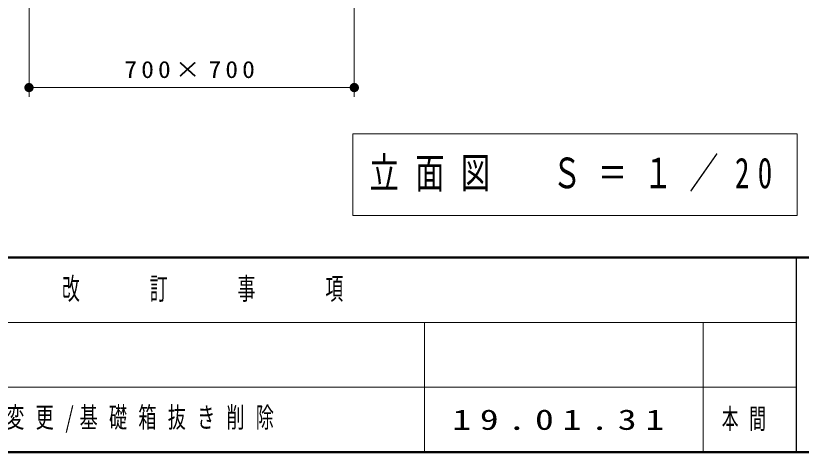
# Model space of a CAD drawing. Units: millimetres on the paper, scale 1:20. Extents: x -365 to 0, y 0 to 257.
# Drawn here: x -322.5 to -237.9, y 0 to 47 of the extents above; entities that cross this region are included whole.
import ezdxf

# ---------------------------------------------------------------- set-up
doc = ezdxf.new("R2010")
doc.units = ezdxf.units.MM
doc.layers.add('1_20', color=7, linetype='Continuous', lineweight=13)
doc.layers.add('NAKAMURA図枠', color=7, linetype='Continuous', lineweight=13)
doc.layers.add('99', color=7, linetype='Continuous')
doc.styles.add('ＭＳ ゴシック', font='')
doc.styles.get('ＭＳ ゴシック').set_extended_font_data('MS Gothic')

# ---------------------------------------------------------------- blocks, each defined once
blk = doc.blocks.new('filled_dot')
at = {"color": 0, "linetype": 'Continuous', "lineweight": -2, "const_width": 1.25}
blk.add_lwpolyline([(-0.625, 0, 1), (0.625, 0, 1)], format="xyb", close=True, dxfattribs=at)

msp = doc.modelspace()

# ---------------------------------------------------------------- linework, layer by layer
at = {"layer": '1_20'}
for p, q in [((-321.039, 58.289), (-321.039, 38.289)), ((-286.039, 58.289), (-286.039, 38.289)), ((-286.039, 39.289), (-321.039, 39.289)), ((-286.194, 34.301), (-286.194, 25.501)), ((-238.394, 34.301), (-286.194, 34.301)), ((-238.394, 25.501), (-238.394, 34.301)), ((-286.194, 25.501), (-238.394, 25.501))]:
    msp.add_line(p, q, dxfattribs=at)
at = {"layer": 'NAKAMURA図枠', "lineweight": 50}
for p, q in [((-365, 21), (0, 21)), ((-365, 0), (0, 0))]:
    msp.add_line(p, q, dxfattribs=at)
at = {"layer": 'NAKAMURA図枠', "lineweight": 25}
msp.add_line((-238.5, 21), (-238.5, 0), dxfattribs=at)
at = {"layer": 'NAKAMURA図枠'}
for p, q in [((-365, 14), (-238.5, 14)), ((-278.5, 14), (-278.5, 0)), ((-248.5, 14), (-248.5, 0)), ((-365, 7), (-238.5, 7))]:
    msp.add_line(p, q, dxfattribs=at)

# ---------------------------------------------------------------- block references
at = {"layer": '1_20', "xscale": 0.4, "yscale": 0.4}
msp.add_blockref('filled_dot', (-321.039, 39.289), dxfattribs=at)
at = {"layer": '1_20', "xscale": 0.4, "yscale": 0.4, "rotation": 180}
msp.add_blockref('filled_dot', (-286.039, 39.289), dxfattribs=at)

# ---------------------------------------------------------------- texts
at = {"layer": '1_20', "style": 'ＭＳ ゴシック'}
for s, insert, char_height, attachment_point in [('\\T1.32;\\W1.1;700×700', (-303.539, 40.289), 1.833, 8), ('\\T1.56;\\W0.7;立面図\u3000Ｓ＝１／20', (-262.294, 29.901), 3.299, 5)]:
    msp.add_mtext(s, dxfattribs=dict(at, insert=insert, char_height=char_height, attachment_point=attachment_point))
at = {"layer": '99', "char_height": 2.199, "attachment_point": 4, "style": 'ＭＳ ゴシック'}
for s, insert in [('\\T1.62;\\W0.65;柱化粧材断面形状変更/基礎箱抜き削除', (-348.75, 3.5)), ('\\T1.47;\\W1.35;19.01.31', (-275.5, 3.5)), ('\\T1.64;\\W0.6;本間', (-246.5, 3.5))]:
    msp.add_mtext(s, dxfattribs=dict(at, insert=insert))
at = {"layer": 'NAKAMURA図枠', "insert": (-301.75, 17.5), "char_height": 2.346, "attachment_point": 5, "style": 'ＭＳ ゴシック'}
msp.add_mtext('\\T1.64;\\W0.6;改\u3000\u3000訂\u3000\u3000事\u3000\u3000項', dxfattribs=at)

doc.saveas('drawing.dxf')
